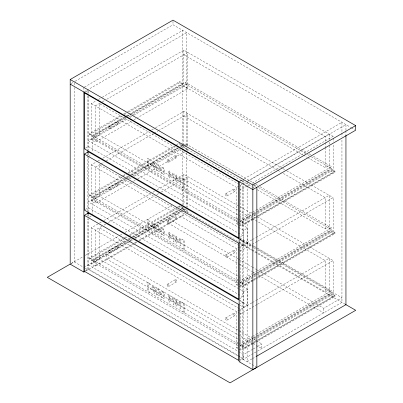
<?xml version="1.0" encoding="UTF-8"?>
<svg xmlns="http://www.w3.org/2000/svg" width="403" height="403" viewBox="0 0 403 403"><rect width="100%" height="100%" fill="white"/><g stroke="black" fill="none" stroke-linecap="round" stroke-linejoin="round"><path stroke-width="0.3" stroke-dasharray="2.02 1.51" d="M172.822 297.228L171.255 300.255L169.638 295.389M179.703 301.202L178.136 304.225L176.514 299.364M153.467 286.054L150.566 288.014L150.566 289.011L153.432 290.669L153.432 293.092L154.268 293.575L154.268 291.147L155.044 291.596L155.044 290.835L154.268 290.392L154.268 286.518M71.19 83.547L74.545 81.613M75.089 81.295L172.998 24.764L350.746 127.388M84.444 87.108L182.71 30.371L182.71 143.69M84.398 91.748L86.897 90.307M85.854 91.965L87.854 90.806M131.242 121.333L95.32 142.073L91.325 139.765L91.325 103.576L96.221 100.75M98.397 99.491L101.667 97.607M102.211 97.294L183.854 50.158L333.15 136.355L333.15 137.604M100.221 103.057L95.32 105.888L95.32 142.073M102.397 101.803L104.573 100.543M106.75 99.289L187.848 52.466L187.848 88.65L137.776 117.56M126.713 116.694L92.468 136.466L89.496 134.753L89.496 133.695L121.57 115.177M123.746 113.923L127.005 112.039M127.55 111.727L179.738 81.597L182.71 83.31L130.522 113.439M89.496 134.753L122.114 115.918M124.29 114.664L126.461 113.409M128.638 112.155L179.738 82.65L182.71 84.363L131.61 113.868M89.496 133.695L92.468 135.413L125.625 116.266M126.169 115.953L129.978 113.757M109.012 126.391L117.006 121.771M238.364 221.494L93.038 137.589L93.038 135.871L125.152 117.333M127.328 116.074L129.504 114.82M130.048 114.502L185.566 82.454L306.945 152.53M127.257 116.381L131.066 114.18M93.038 137.589L126.24 118.417M128.96 116.85L132.224 114.961M132.768 114.648L185.566 84.167L306.945 154.243M238.334 222.663L92.352 138.38L88.353 140.687L238.148 227.171M95.32 137.191L99.319 134.884L240.626 216.466L239.624 217.041M187.848 83.774L183.854 86.081L302.875 154.797M110.306 128.628L118.301 124.008M91.325 139.765L127.247 119.026M129.968 117.454L133.232 115.565M133.776 115.253L183.854 86.343L187.848 88.65M133.967 119.762L137.232 117.878M85.355 148.223L88.353 146.491L242.792 235.654L242.792 184.715M88.353 156.515L91.35 154.782M131.242 182.579L95.32 203.319L91.325 201.011L91.325 164.827L97.309 161.371M97.853 161.054L100.035 159.8M102.755 158.228L149.019 131.514M151.74 129.947L155.004 128.058M155.548 127.746L183.854 111.404L282.412 168.308M100.221 164.308L95.32 167.134L95.32 203.319M100.765 163.991L104.029 162.107M106.206 160.847L153.558 133.509M154.102 133.197L157.916 130.995M158.46 130.683L187.848 113.711L187.848 146.158M129.434 176.373L92.468 197.712L89.496 195.999L89.496 194.941L122.658 175.799M123.202 175.486L125.373 174.227M128.094 172.66L174.303 145.982M176.479 144.727L179.738 142.843L179.738 143.896L177.567 145.156M89.496 195.999L126.461 174.655M128.638 173.401L175.391 146.41M89.496 194.941L92.468 196.659L123.998 178.453M126.169 177.199L128.345 175.945M130.522 174.69L177.275 147.694M179.99 146.128L182.71 144.556M109.012 187.637L117.006 183.017M238.364 282.74L93.038 198.835L93.038 197.122L128.96 176.378M131.68 174.811L177.945 148.097M180.665 146.526L182.297 145.584M182.841 145.271L185.566 143.7L255.24 183.929M131.61 175.114L178.358 148.123M181.078 146.556L182.71 145.614M93.038 198.835L127.872 178.725M128.416 178.408L130.592 177.154M132.768 175.894L179.577 148.873M181.753 147.614L185.566 145.412L185.566 143.7M239.422 284.538L92.352 199.626L88.353 201.933L239.236 289.047M95.32 198.437L99.319 196.13L240.626 277.712L239.624 278.292M186.352 145.886L183.854 147.327L251.784 186.549M186.851 145.594L187.848 145.02M110.306 189.873L118.301 185.259M91.325 201.011L127.247 180.272M129.423 179.013L131.6 177.758M134.32 176.187L180.584 149.478M182.761 148.218L183.854 147.589L187.848 149.901L187.848 148.652M167.326 160.056L175.325 155.442M133.423 181.325L135.599 180.065M137.776 178.811L184.584 151.785M186.76 150.526L187.848 149.901M85.355 209.469L88.353 207.736L242.792 296.905L242.792 240.934L239.533 239.05M168.62 162.293L176.615 157.679M89.355 217.187L91.854 215.741M134.511 243.659L95.32 266.282L91.325 263.975L91.325 227.786L98.942 223.388M99.486 223.076L101.667 221.816M103.843 220.562L150.651 193.536M152.828 192.281L154.46 191.334M157.18 189.763L183.854 174.368L239.478 206.482M101.853 226.325L95.32 230.098L95.32 266.282M104.029 225.07L105.662 224.123M108.387 222.557L154.646 195.843M156.827 194.589L159.004 193.329M161.18 192.075L187.848 176.675L187.848 207.354M71.22 263.512L83.189 256.6M85.365 255.346L119.636 235.559M120.18 235.246L122.9 233.675M125.076 232.42L171.854 205.409M71.19 263.592L74.187 261.864L83.154 267.038M126.713 240.903L92.468 260.676L89.496 258.963L89.496 257.905L123.746 238.133M124.29 237.82L127.005 236.249M129.726 234.682L177.023 207.374M177.567 207.061L179.738 205.802L182.211 207.233M89.496 258.963L124.834 238.561M125.373 238.244L129.182 236.047M129.726 235.735L178.106 207.802M178.65 207.49L179.738 206.86L182.71 208.573L181.622 209.202M89.496 257.905L92.468 259.623L127.257 239.533M127.801 239.221L129.978 237.961M132.149 236.707L178.902 209.716M181.078 208.462L182.71 207.52M109.012 250.595L117.006 245.981M238.364 345.703L93.038 261.799L93.038 260.081L126.24 240.913M128.416 239.659L130.592 238.4M132.768 237.14L179.577 210.119M180.121 209.802L183.385 207.918M128.889 239.649L131.066 238.39M133.237 237.135L181.078 209.515M93.038 261.799L127.872 241.684M130.048 240.43L132.224 239.17M134.401 237.916L180.665 211.202M182.841 209.948L185.566 208.376M128.416 241.765L83.9 267.471L87.894 269.778L87.894 218.784M128.96 241.452L132.219 239.573M134.934 238.007L181.622 211.046M183.481 209.973L186.705 208.114M95.32 261.401L99.319 259.094L240.626 340.676L239.624 341.25M183.854 207.787L183.854 210.29L185.848 209.137M110.306 252.837L118.301 248.218M91.325 263.975L129.968 241.664M130.512 241.347L133.232 239.775M135.408 238.521L183.305 210.87M167.326 221.302L175.325 216.688M240.138 181.088L242.138 179.934M244.223 178.731L341.945 122.311L341.945 132.38M240.294 181.128L242.294 179.975M85.355 270.715L88.353 268.987L242.792 358.151L242.792 302.179L239.533 300.295M85.899 270.932L132.416 244.072M134.587 242.823L136.214 241.881M138.929 240.314L185.093 213.661M168.62 223.544L176.615 218.925M135.055 243.341L137.232 242.087M139.408 240.828L185.672 214.119M225.64 193.722L233.639 189.108M242.067 184.327L236.626 187.466L236.626 223.655L238.128 224.521M242.611 184.01L246.424 181.813M246.968 181.496L329.155 134.048L329.155 139.685M226.934 195.964L234.929 191.344M247.155 186.005L240.626 189.778L239.624 189.198M247.699 185.692L249.875 184.433M252.056 183.179L333.15 136.355M236.626 218.774L239.125 217.333M307.766 157.618L325.156 167.663L329.155 165.351M238.908 220.093L251.976 212.552M252.52 212.235L255.784 210.351M256.328 210.039L331.437 166.671L331.437 168.389L257.416 211.122M240.002 221.176L253.064 213.635M253.608 213.323L256.872 211.439M236.626 223.655L239.347 222.083M239.891 221.766L252.953 214.225M253.497 213.912L256.766 212.028M257.31 211.711L329.155 170.232L333.15 172.539L333.15 144.465M252.893 219.67L244.737 224.38L241.765 222.663L241.765 221.61L256.988 212.819M257.532 212.507L332.012 169.507L334.979 171.225L334.979 172.277L253.437 219.358M241.765 222.663L256.988 213.877M257.532 213.56L332.012 170.565L334.979 172.277M241.765 221.61L244.737 223.322L252.893 218.617M253.437 218.3L334.979 171.225M238.626 224.809L240.626 225.962L256.953 216.537M257.497 216.22L333.15 172.539M238.692 227.483L243.593 230.315L247.593 228.007L247.593 243.835L243.593 246.142L239.78 243.941M239.795 237.387L242.792 235.654M167.326 284.266L175.325 279.652M238.798 243.241L242.792 240.934M168.62 286.503L176.615 281.888M225.64 254.973L233.639 250.354M251.865 239.916L236.626 248.716L236.626 284.901L238.128 285.767M252.409 239.604L255.678 237.715M256.222 237.402L329.155 195.294L329.155 231.478L257.31 272.962M226.934 257.21L234.929 252.595M256.953 241.599L240.626 251.024L239.624 250.444M257.497 241.281L333.15 197.601L333.15 233.79L257.497 277.466M236.626 280.02L239.125 278.579M257.22 189.687L325.156 228.909L329.155 226.602M238.908 281.339L251.976 273.798M252.52 273.486L255.784 271.597M256.328 271.284L331.437 227.917L331.437 229.634L257.416 272.373M240.002 282.427L253.064 274.886M253.608 274.569L256.872 272.685M236.626 284.901L239.347 283.329M239.891 283.017L252.953 275.476M253.497 275.158L256.766 273.274M252.893 280.916L244.737 285.626L241.765 283.914L241.765 282.856L256.988 274.07M257.532 273.753L332.012 230.753L334.979 232.471L334.979 233.523L253.437 280.604M241.765 283.914L256.988 275.123M257.532 274.811L332.012 231.811L334.979 233.523M241.765 282.856L244.737 284.573L252.893 279.863M253.437 279.551L334.979 232.471M238.626 286.054L240.626 287.208L256.953 277.783M239.78 289.359L243.593 291.56L247.593 289.253L247.593 305.081L243.593 307.388L239.78 305.187M239.795 298.633L242.792 296.905M238.798 304.487L242.792 302.179M225.64 317.932L233.639 313.317M251.865 302.88L236.626 311.675L236.626 347.865L238.128 348.731M252.409 302.562L255.678 300.678M256.222 300.366L329.155 258.258L329.155 294.442L257.31 335.921M226.934 320.173L234.929 315.554M256.953 304.557L240.626 313.987L239.624 313.408M257.497 304.245L333.15 260.565L333.15 296.749L257.497 340.429M236.626 342.983L239.125 341.537M252.328 249.825L325.156 291.873L329.155 289.561M238.908 344.303L251.976 336.762M252.52 336.445L255.784 334.561M256.328 334.248L331.437 290.88L331.437 292.598L257.416 335.331M240.002 345.386L253.064 337.845M253.608 337.533L256.872 335.649M236.626 347.865L239.347 346.293M239.891 345.976L252.953 338.434M253.497 338.122L256.766 336.238M252.893 343.88L244.737 348.59L241.765 346.872L241.765 345.819L256.988 337.029M257.532 336.717L332.012 293.716L334.979 295.434L334.979 296.487L253.437 343.568M241.765 346.872L256.988 338.087M257.532 337.769L332.012 294.774L334.979 296.487M241.765 345.819L244.737 347.532L252.893 342.827M253.437 342.51L334.979 295.434M238.626 349.018L240.626 350.172L256.953 340.747M238.692 351.693L243.593 354.524L252.731 349.25M253.27 348.938L257.033 346.766M257.572 346.454L261.869 343.971L261.869 348.59L256.424 345.442M252.313 267.093L323.669 308.29L341.945 297.741L256.429 248.369M239.795 359.884L242.792 358.151M239.14 361.713L341.945 302.356L341.945 139.307M252.021 358.892L247.135 361.713L247.135 186.07M252.565 358.579L255.824 356.695M351.295 127.706L354.564 129.595M183.854 54.773L325.156 136.355L325.156 141.992M309.046 153.745L311.297 155.044M313.393 156.253L331.437 166.671M307.489 154.561L309.121 155.503M311.297 156.757L331.437 168.389M303.419 155.11L307.222 157.306M282.956 168.625L286.221 170.504M286.765 170.822L333.15 197.601M183.854 116.024L277.329 169.99M277.874 170.303L281.133 172.187M283.309 173.441L325.156 197.601L325.156 228.909M255.779 184.236L257.96 185.496M260.131 186.75L331.437 227.917M254.147 185.012L256.323 186.267M258.499 187.526L331.437 229.634M253.683 185.445L256.318 186.967M180.232 144.183L182.211 145.327M252.328 186.861L253.961 187.803M329.155 231.478L333.15 233.79M91.325 103.576L239.125 188.911M240.022 206.799L253.069 214.331M253.608 214.643L256.872 216.527M257.416 216.839L333.15 260.565M183.854 178.982L238.198 210.361M238.742 210.673L251.784 218.204M252.328 218.522L325.156 260.565L325.156 291.873M93.038 135.871L238.364 219.776M238.878 222.975L247.593 228.007M239.997 238.087L253.069 245.634M253.603 245.941L256.872 247.83M257.411 248.142L331.437 290.88M239.543 238.616L255.885 248.052M239.966 239.432L247.593 243.835M239.997 239.8L253.059 247.341M253.603 247.659L256.867 249.543M257.411 249.86L331.437 292.598M183.854 210.29L238.198 241.669M238.742 241.981L251.784 249.512M184.352 210.84L187.35 212.572M329.155 294.442L333.15 296.749M239.543 243.236L345.945 304.663M91.325 164.827L239.125 250.157M238.153 258.917L168.429 218.663L168.429 223.282L238.153 263.537M238.697 259.235L251.769 266.781M238.697 263.849L251.769 271.395M252.313 271.713L323.669 312.909L323.669 308.29M93.038 197.122L238.364 281.027M239.966 284.85L247.593 289.253M239.966 300.678L247.593 305.081M91.325 227.786L239.125 313.121M255.88 340.515L106.629 254.343L106.629 258.963L255.88 345.129M256.424 340.827L261.869 343.971M93.038 260.081L238.364 343.986M88.353 264.897L238.148 351.381M238.148 355.995L88.353 269.511L88.353 218.673M238.692 356.312L243.593 359.138L243.593 354.524M256.847 367.319L243.135 359.405L243.135 183.763M345.945 130.28L345.945 124.618L247.135 181.662L247.135 185.44M345.945 130.91L345.945 135.317M341.945 133.01L341.945 136.788M333.15 138.229L333.15 141.972M332.012 169.507L332.012 170.565M332.012 230.753L332.012 231.811M332.012 293.716L332.012 294.774M329.155 142.158L329.155 170.232M325.156 142.617L325.156 146.999M325.156 147.624L325.156 167.663M244.737 223.322L244.737 224.38M244.737 284.573L244.737 285.626M244.737 347.532L244.737 348.59M243.593 230.315L243.593 246.142M243.593 291.56L243.593 307.388M243.135 179.355L243.135 183.133M242.792 180.312L242.792 182.201M240.626 225.962L240.626 185.158L99.319 103.576L99.319 134.884M240.626 287.208L240.626 246.409L99.319 164.827L99.319 196.13M240.626 350.172L240.626 309.368L99.319 227.786L99.319 259.094M187.848 210.366L187.848 212.86M186.705 145.367L186.705 32.678L87.894 89.728L87.894 93.506M186.705 147.886L186.705 150.405M186.705 152.923L186.705 207.061M186.705 209.58L186.705 212.154M185.566 82.454L185.566 84.167M184.252 188.533L184.252 179.3L181.985 177.995L181.985 178.67L183.486 179.536L183.486 187.415L181.985 186.549L181.985 187.224M184.252 249.779L184.252 240.551L181.985 239.241L181.985 239.916L183.486 240.787L183.486 248.666L181.985 247.795L181.985 248.475M184.252 312.743L184.252 303.509L181.985 302.2L181.985 302.88L183.486 303.746L183.486 311.625L181.985 310.758L181.985 311.433M183.854 50.158L183.854 86.343M183.854 111.404L183.854 144.198M183.854 144.823L183.854 147.589M183.854 174.368L183.854 205.278M182.71 144.319L182.71 148.097M182.71 150.616L182.71 204.754M182.71 207.273L182.71 209.792M180.897 301.892L180.897 308.95L180.035 308.451L180.035 302.371L178.343 305.534L177.824 305.232L176.141 300.124L176.141 306.204L175.335 305.741L175.335 298.683M179.738 81.597L179.738 82.65M179.738 205.802L179.738 206.86M174.02 297.923L174.02 304.98L173.159 304.482L173.159 298.401L171.466 301.56L170.943 301.258L169.265 296.155L169.265 302.235L168.459 301.766L168.459 294.709M172.998 21.304L172.998 24.764M149.961 168.741L149.961 168.061L148.46 167.195L148.46 159.316L149.961 160.182L149.961 159.507L147.694 158.198L147.694 167.431M149.961 229.987L149.961 229.307L148.46 228.441L148.46 220.562L149.961 221.428L149.961 220.753L147.694 219.444L147.694 228.677M149.961 292.951L149.961 292.271L148.46 291.404L148.46 283.526L149.961 284.392L149.961 283.717L147.694 282.407L147.694 291.641M92.468 135.413L92.468 136.466M92.468 196.659L92.468 197.712M92.468 259.623L92.468 260.676M92.352 138.38L92.352 152.379M92.352 199.626L92.352 214.844M88.353 91.149L88.353 93.662M88.353 96.181L88.353 149.82M88.353 152.863L88.353 155.296M88.353 157.427L88.353 211.676M88.353 214.109L88.353 218.043M87.894 96.025L87.894 149.533M87.894 153.311L87.894 155.2M87.894 155.83L87.894 211.227M87.894 214.376L87.894 216.265M83.9 87.421L83.9 91.199M74.187 83.073L74.187 84.962M74.187 87.481L74.187 261.864M155.659 165.754C155.367 168.031 156.087 171.809 158.978 171.733C160.691 169.456 159.88 164.001 156.424 163.905L155.659 165.754M155.659 227.005C155.367 229.277 156.087 233.055 158.978 232.979C160.691 230.707 159.88 225.247 156.424 225.156L155.659 227.005M155.659 289.964C155.367 292.24 156.087 296.019 158.978 295.943C160.691 293.666 159.88 288.21 156.424 288.115L155.659 289.964M160.53 168.57C160.243 170.847 160.963 174.62 163.855 174.544C165.562 172.272 164.756 166.812 161.296 166.721L160.53 168.57M160.53 229.816C160.243 232.093 160.963 235.871 163.855 235.795C165.562 233.518 164.756 228.063 161.296 227.967L160.53 229.816M160.53 292.78C160.243 295.056 160.963 298.83 163.855 298.754C165.562 296.482 164.756 291.021 161.296 290.931L160.53 292.78M156.56 165.925C156.52 167.527 156.132 170.474 158.293 170.867L158.505 170.756C159.13 168.968 159.467 165.396 157.105 164.772L156.56 165.925M156.56 227.171C156.52 228.773 156.132 231.72 158.293 232.118L158.505 232.002C159.13 230.214 159.467 226.647 157.105 226.023L156.56 227.171M156.56 290.135C156.52 291.737 156.132 294.684 158.293 295.077L158.505 294.966C159.13 293.177 159.467 289.606 157.105 288.981L156.56 290.135M161.432 168.736C161.396 170.338 161.009 173.285 163.17 173.683L163.376 173.567C164.006 171.784 164.338 168.212 161.981 167.588L161.432 168.736M161.432 229.987C161.396 231.584 161.009 234.536 163.17 234.929L163.376 234.818C164.006 233.03 164.338 229.458 161.981 228.833L161.432 229.987M161.432 292.946C161.396 294.548 161.009 297.495 163.17 297.893L163.376 297.777C164.006 295.988 164.338 292.422 161.981 291.797L161.432 292.946M172.822 173.018L171.255 176.046L169.638 171.179L168.459 170.499L168.459 177.557L169.265 178.025L169.265 171.945L170.943 177.048L171.466 177.35L173.159 174.192L173.159 180.272L174.02 180.771L174.02 173.713L172.822 173.018M179.703 176.993L178.136 180.015L176.514 175.154L175.335 174.474L175.335 181.531L176.141 181.995L176.141 175.915L177.824 181.023L178.343 181.325L180.035 178.161L180.035 184.242L180.897 184.74L180.897 177.683L179.703 176.993M172.822 234.269L171.255 237.291L169.638 232.43L168.459 231.75L168.459 238.808L169.265 239.271L169.265 233.191L170.943 238.299L171.466 238.601L173.159 235.438L173.159 241.518L174.02 242.017L174.02 234.959L172.822 234.269M179.703 238.238L178.136 241.266L176.514 236.4L175.335 235.72L175.335 242.777L176.141 243.241L176.141 237.16L177.824 242.268L178.343 242.571L180.035 239.407L180.035 245.492L180.897 245.986L180.897 238.929L179.703 238.238M153.432 162.938L151.246 164.434L153.432 165.698L153.432 162.938M153.432 224.189L151.246 225.685L153.432 226.944L153.432 224.189M153.432 287.148L151.246 288.644L153.432 289.908L153.432 287.148M153.467 161.845L150.566 163.804L150.566 164.802L153.432 166.459L153.432 168.882L154.268 169.366L154.268 166.943L155.044 167.386L155.044 166.625L154.268 166.182L154.268 162.308L153.467 161.845M153.467 223.096L150.566 225.055L150.566 226.048L153.432 227.705L153.432 230.133L154.268 230.617L154.268 228.189L155.044 228.632L155.044 227.876L154.268 227.428L154.268 223.559L153.467 223.096M225.373 194.317A1.295 0.746 60 0 0 226.743 196.019A1.295 0.746 60 0 0 226.743 194.196A1.295 0.746 60 0 0 225.373 194.317M233.372 189.697A1.295 0.746 60 0 0 234.742 191.405A1.295 0.746 60 0 0 234.742 189.576A1.295 0.746 60 0 0 233.372 189.697M167.059 160.646A1.295 0.746 60 0 0 168.429 162.354A1.295 0.746 60 0 0 168.429 160.525A1.295 0.746 60 0 0 167.059 160.646M175.053 156.032A1.295 0.746 60 0 0 176.428 157.734A1.295 0.746 60 0 0 176.428 155.911A1.295 0.746 60 0 0 175.053 156.032M108.745 126.98A1.295 0.746 60 0 0 110.115 128.683A1.295 0.746 60 0 0 110.115 126.859A1.295 0.746 60 0 0 108.745 126.98M116.739 122.366A1.295 0.746 60 0 0 118.109 124.069A1.295 0.746 60 0 0 118.109 122.24A1.295 0.746 60 0 0 116.739 122.366M225.373 255.562A1.295 0.746 60 0 0 226.743 257.27A1.295 0.746 60 0 0 226.743 255.442A1.295 0.746 60 0 0 225.373 255.562M233.372 250.948A1.295 0.746 60 0 0 234.742 252.651A1.295 0.746 60 0 0 234.742 250.822A1.295 0.746 60 0 0 233.372 250.948M167.059 221.897A1.295 0.746 60 0 0 168.429 223.6A1.295 0.746 60 0 0 168.429 221.771A1.295 0.746 60 0 0 167.059 221.897M175.053 217.277A1.295 0.746 60 0 0 176.428 218.985A1.295 0.746 60 0 0 176.428 217.157A1.295 0.746 60 0 0 175.053 217.277M108.745 188.226A1.295 0.746 60 0 0 110.115 189.934A1.295 0.746 60 0 0 110.115 188.105A1.295 0.746 60 0 0 108.745 188.226M116.739 183.612A1.295 0.746 60 0 0 118.109 185.315A1.295 0.746 60 0 0 118.109 183.486A1.295 0.746 60 0 0 116.739 183.612M225.373 318.526A1.295 0.746 60 0 0 226.743 320.229A1.295 0.746 60 0 0 226.743 318.405A1.295 0.746 60 0 0 225.373 318.526M233.372 313.907A1.295 0.746 60 0 0 234.742 315.614A1.295 0.746 60 0 0 234.742 313.786A1.295 0.746 60 0 0 233.372 313.907M167.059 284.856A1.295 0.746 60 0 0 168.429 286.563A1.295 0.746 60 0 0 168.429 284.735A1.295 0.746 60 0 0 167.059 284.856M175.053 280.241A1.295 0.746 60 0 0 176.428 281.944A1.295 0.746 60 0 0 176.428 280.12A1.295 0.746 60 0 0 175.053 280.241M108.745 251.19A1.295 0.746 60 0 0 110.115 252.893A1.295 0.746 60 0 0 110.115 251.069A1.295 0.746 60 0 0 108.745 251.19M116.739 246.571A1.295 0.746 60 0 0 118.109 248.278A1.295 0.746 60 0 0 118.109 246.45A1.295 0.746 60 0 0 116.739 246.571"/><path stroke-width="0.6" d="M84.897 271.506L83.9 272.085L70.193 264.172L70.193 79.507L172.998 20.15L355.658 125.605L355.658 130.224L252.847 189.576L70.193 84.121M84.358 154.077L238.798 243.241L238.798 299.212L84.358 210.049L84.358 154.077L88.353 151.765L238.989 238.737M84.358 215.323L238.798 304.487L238.798 360.458L84.358 271.295L84.358 215.323L88.353 213.016L238.989 299.983M70.132 264.136L47.287 277.329L230.058 382.85L355.713 310.305L345.376 304.336M70.193 79.507L252.847 184.962L355.658 125.605M256.363 356.383L345.945 304.663L345.945 135.317M239.14 181.662L239.14 361.713L252.847 369.627L256.847 367.319L256.847 187.269M252.847 184.962L252.847 369.627M88.353 151.034L88.353 152.253M88.353 212.285L88.353 213.499M87.894 150.793L87.894 152.682M87.894 211.857L87.894 213.746M83.9 92.035L83.9 272.085M238.798 181.995L84.358 92.826L84.358 148.798L238.798 237.966L238.798 181.995"/></g></svg>
